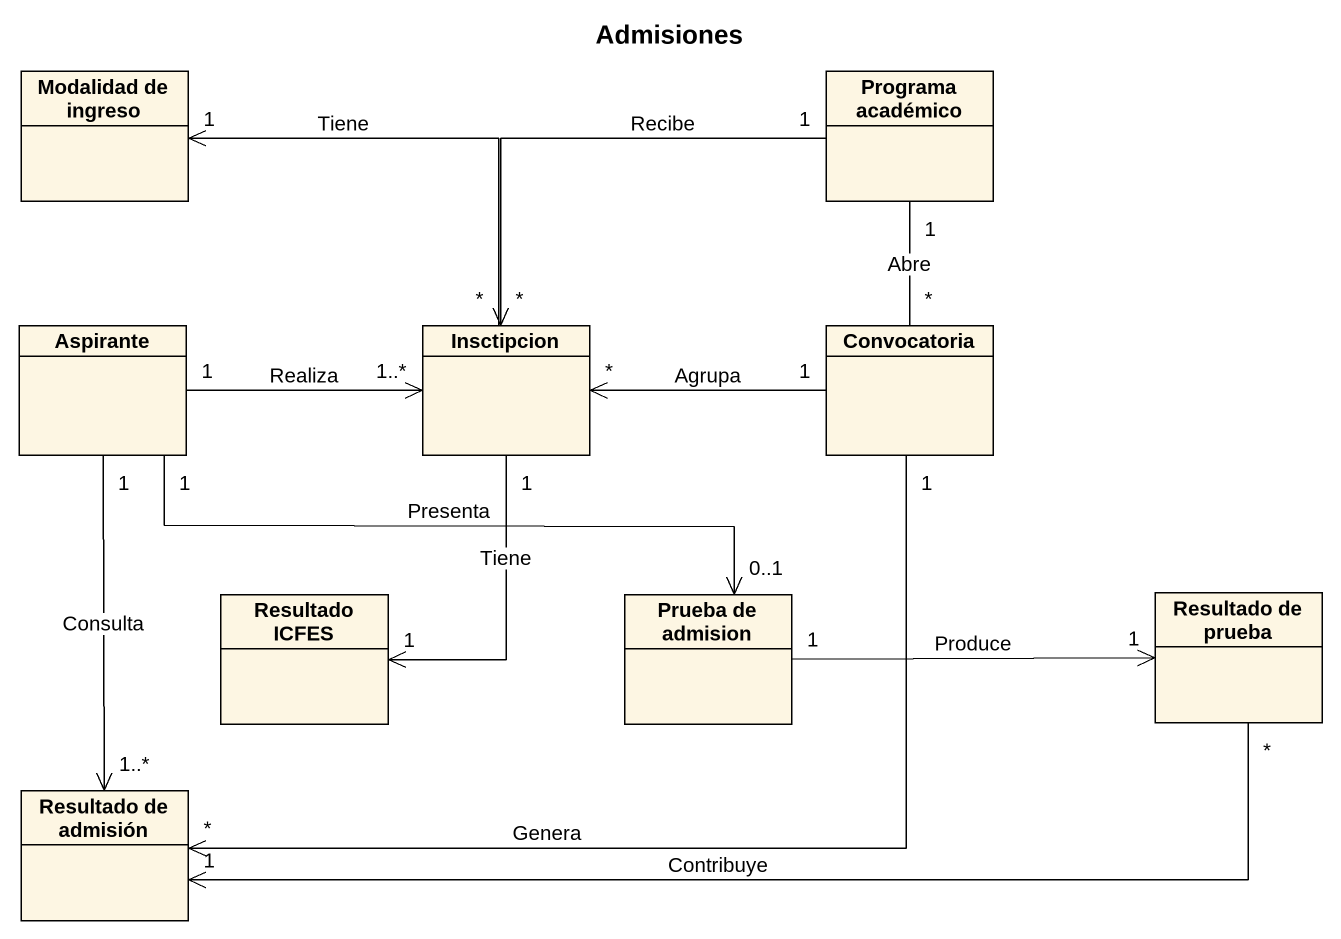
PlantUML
@startuml
title Admisiones
hide circle
hide empty members
class "Modalidad de ingreso" as Modalidad_de_ingreso
class "Programa académico" as Programa_académico
class Aspirante
class Insctipcion
class Convocatoria
class "Resultado ICFES" as Resultado_ICFES
class "Prueba de admision" as Prueba_de_admision
class "Resultado de prueba" as Resultado_de_prueba
class "Resultado de admisión" as Resultado_de_admisión
Programa_académico "1" -- "*" Convocatoria : Abre
Aspirante "1" -right-> "1..*" Insctipcion : Realiza
Aspirante "1" -right-> "0..1" Prueba_de_admision : Presenta
Aspirante "1" --> "1..*" Resultado_de_admisión : Consulta
Insctipcion "*" -up-> "1" Modalidad_de_ingreso : Tiene
Insctipcion "*" <-up- "1" Programa_académico : Recibe
Convocatoria "1" -left-> "*" Insctipcion : Agrupa
Convocatoria "1" -left-> "*" Resultado_de_admisión : Genera
Resultado_ICFES "1" <-up- "1" Insctipcion : Tiene
Prueba_de_admision "1" -right-> "1" Resultado_de_prueba : Produce
Resultado_de_prueba "*" -left-> "1" Resultado_de_admisión : Contribuye
@enduml
